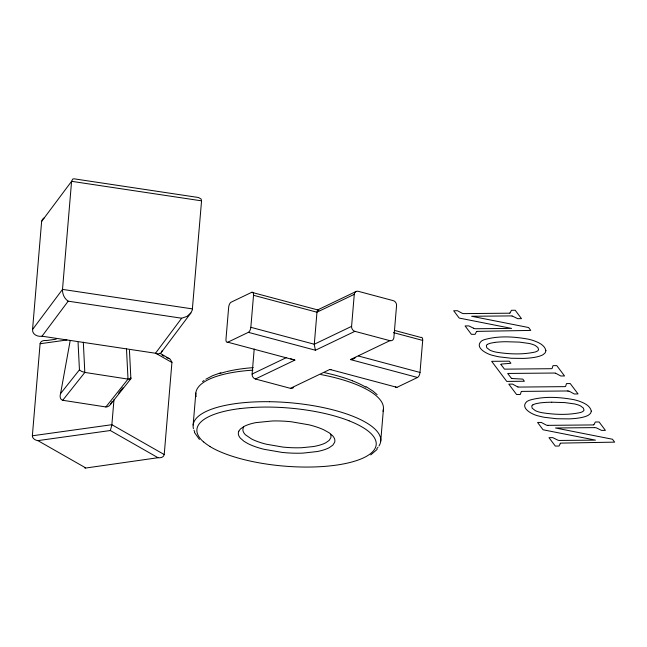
<?xml version="1.0" encoding="UTF-8"?>
<svg xmlns="http://www.w3.org/2000/svg" width="647" height="647" viewBox="0 0 647 647"><rect width="100%" height="100%" fill="white"/><g stroke="black" fill="none" stroke-linecap="round" stroke-linejoin="round"><path stroke-width="0.97" d="M56.208 339.182L46.285 340.565C43.923 340.168 40.486 340.953 40.09 343.735L32.358 435.787C32.253 438.48 35.375 440.348 37.882 440.623L110.33 430.522L158.022 457.712C160.383 458.108 163.828 457.332 164.225 454.55L171.956 362.126L170.048 359.077L159.849 353.213M44.303 217.732L42.467 219.349L41.634 221.355L32.552 329.501C32.043 334.459 37.801 337.071 42.023 336.197L155.506 353.246L157.682 354.055L160.731 353.181L190.857 312.994L192.28 310.059L201.557 200.845L201.12 199.041L198.459 197.505L74.001 178.807L72.666 179.098L71.582 181.322L62.508 289.387C62.258 293.892 64.352 298.679 68.186 301.17L181.661 318.219L186.91 316.448L190.857 312.994M113.977 399.684L111.818 425.281L110.33 430.522M193.146 425.03L195.831 393.012M227.784 342.206L248.367 332.34A4.246 1.941 -75.1 0 0 250.842 327.309L253.535 295.291A4.246 1.941 -75.1 0 0 251.723 292.315L231.149 302.181A4.246 1.941 -75.1 0 0 228.666 307.212L225.973 339.23A4.246 1.941 -75.1 0 0 227.784 342.206L294.87 360.104L255.419 379.005A4.246 3.518 64.4 0 1 252.112 374.031L254.206 349.016M389.89 340.67L354.896 331.337A4.246 3.518 64.4 0 1 351.588 326.363L354.273 294.345A4.246 3.518 64.4 0 1 358.26 291.312L393.255 300.645A4.246 3.518 64.4 0 1 396.562 305.627L393.877 337.645A4.246 3.518 64.4 0 1 389.89 340.67L350.439 359.578L417.525 377.476A4.246 1.941 -75.1 0 0 420.008 372.446L422.693 340.427A4.246 1.941 -75.1 0 0 420.89 337.451L394.638 330.447M380.743 441.117L383.428 409.098M111.963 401.544C111.082 404.14 108.939 407.157 105.882 406.963L62.719 400.283C59.831 399.66 59.742 395.827 60.575 393.586L70.224 340.403M162.308 350.35L161.386 352.461M560.197 443.705L559.032 446.034L555.304 446.066L548.988 437.663L552.716 437.623L557.455 439.944A4.375 1.415 4.8 0 0 558.45 440.348A1.634 0.526 4.8 0 0 559.671 440.453L595.458 440.13L543.068 429.778L537.584 422.467L541.304 422.434L545.833 424.853A3.073 0.995 4.8 0 0 546.707 425.216A1.844 0.598 4.8 0 0 548.066 425.338M243.693 427.052L243.086 428.403A45.217 14.646 4.8 0 0 245.488 434.833L251.594 439.006A44.869 14.533 4.8 0 0 266.273 444.206L282.715 447.053A44.869 14.533 4.8 0 0 301.898 447.708L313.269 446.567A45.217 14.646 4.8 0 0 325.853 442.734L329.169 440.389L330.803 437.744A45.298 14.671 4.8 0 0 330.496 434.202M110.475 404.424L130.929 378.681L130.848 377.808L129.618 379.328M158.022 457.712L85.364 468.088M130.896 378.721L128.187 379.134L84.814 372.421L83.326 342.158M41.626 221.436L71.582 181.322L201.557 200.845M32.552 329.501L62.508 289.387L192.482 308.91M42.023 336.197L68.186 301.17M155.506 353.246L181.661 318.219M60.575 393.586L79.444 369.841L78.061 342.368M62.719 400.283L84.854 372.421L81.603 371.418L79.444 369.841M105.882 406.963L128.017 379.11L126.489 348.838M118.66 393.117L122.922 387.755M355.664 357.484L353.432 358.988L350.504 359.578M377.136 449.414L370.739 454.906M330.997 369.712L329.865 369.437L290.414 388.337L255.419 379.005M318.639 310.018L317.572 310.059L316.973 312.178L354.273 294.345M202.543 381.617L204.096 380.404M205.843 379.223L212.782 375.608L220.845 372.737M356.206 291.433L317.774 309.856M252.112 374.031L286.686 357.459M351.588 326.363L314.28 344.236L250.842 327.309M248.367 332.34L315.445 350.237L354.896 331.337M329.865 369.437L396.951 387.335L417.525 377.476M40.09 343.735L66.924 339.99M32.358 435.787L111.874 424.699L164.225 454.55M494.72 342.433L490.903 343.12A17.606 5.702 4.8 0 0 487.498 344.374M567.306 390.974L522.59 391.395A1.787 0.582 4.8 0 0 521.393 391.548M548.082 425.354L592.555 424.933A1.933 0.631 4.8 0 0 593.784 424.796M594.577 427.618L555.53 427.99L612.483 439.248L614.65 442.136L561.661 443.098A1.642 0.534 4.8 0 0 560.601 443.244M294.87 360.104L290.657 358.802M551.713 402.199L564.855 402.596L574.512 403.93A16.879 5.467 4.8 0 1 577.456 404.707A14.371 4.65 4.8 0 1 580.739 406.041L583.238 407.942L584.006 409.996A13.716 4.44 4.8 0 1 582.834 411.476A16.555 5.362 4.8 0 1 580.48 412.511C567.775 415.277 554.398 414.654 541.62 412.64A16.741 5.427 4.8 0 1 538.102 411.727A14.42 4.675 4.8 0 1 535.263 410.594L532.166 408.2L531.761 405.936A12.778 4.141 4.8 0 1 532.918 404.852M166.602 357.686L169.36 358.64M251.723 292.315L318.809 310.212M253.535 295.291L316.973 312.218L314.256 344.697L315.445 350.237M393.416 332.615L422.693 340.427M358.527 356.036L420.008 372.446M473.564 328.215L468.816 325.902L465.096 325.934L471.404 334.345L475.133 334.313L476.305 331.984A4.925 1.593 4.8 0 1 476.71 331.523M162.09 355.187L163.82 356.173M156.25 353.537L171.948 362.49M37.882 440.623L85.574 467.821M366.04 386.623L373.004 391.12L377.169 394.702M199.413 439.426L194.464 432.463M501.069 364.633L504.466 369.154L550.581 368.701A2.006 0.647 4.8 0 0 551.883 368.58A2.984 0.962 4.8 0 0 552.19 368.151L552.999 365.644L556.776 365.62L564.54 375.964L560.771 375.996L556.266 373.545A3.098 1.003 4.8 0 0 555.328 373.19M84.862 468.016L84.708 467.482M129.449 350.318L130.831 377.791M593.744 424.78A4.238 1.375 4.8 0 0 594.1 424.4L595.321 422.014L599.09 421.973L605.398 430.368L601.629 430.409L596.906 428.12A3.138 1.019 4.8 0 0 595.976 427.748A1.973 0.639 4.8 0 0 594.593 427.635M560.229 443.705A4.925 1.593 4.8 0 1 560.601 443.252M532.91 404.852A17.606 5.702 4.8 0 1 536.323 403.599L540.132 402.903A41.481 13.433 4.8 0 1 551.729 402.224M568.794 391.12A2.814 0.914 4.8 0 1 569.74 391.5L574.269 393.974L578.038 393.942L570.242 383.558L566.473 383.59L565.704 386.122A2.661 0.865 4.8 0 1 565.332 386.518A2.313 0.752 4.8 0 1 564.055 386.639L519.347 387.076A1.844 0.598 4.8 0 1 517.94 386.955M567.322 390.99A2.062 0.671 4.8 0 1 568.81 391.103M521.433 391.564A3.259 1.059 4.8 0 0 521.142 391.961L520.317 394.484L516.597 394.524L508.793 384.14L512.521 384.1L517.09 386.582A3.073 0.995 4.8 0 0 517.964 386.938M555.344 373.173A2.135 0.696 4.8 0 0 553.84 373.036L507.701 373.456L511.138 377.977A1.998 0.647 4.8 0 0 511.89 378.382M511.874 378.39A2.014 0.655 4.8 0 0 513.176 378.584L522.784 379.11L524.394 381.253L506.747 381.406L491.663 361.325L509.27 361.172L510.904 363.29L502.258 363.986A2.087 0.679 4.8 0 0 500.907 364.633M487.506 344.374A12.778 4.141 4.8 0 0 486.35 345.458L486.754 347.73L489.852 350.116A14.42 4.675 4.8 0 0 492.691 351.248A16.741 5.427 4.8 0 0 496.217 352.17C508.995 354.184 522.364 354.807 535.069 352.041A16.555 5.362 4.8 0 0 537.422 351.006A13.716 4.44 4.8 0 0 538.595 349.526L537.827 347.471L535.336 345.571A14.371 4.65 4.8 0 0 532.044 344.228A16.879 5.467 4.8 0 0 529.1 343.46L519.444 342.117L506.302 341.721A41.481 13.433 4.8 0 0 494.68 342.409M509.852 313.059A4.238 1.375 4.8 0 0 510.208 312.671L511.429 310.285L515.198 310.253L521.498 318.647L517.737 318.68L513.014 316.391A3.138 1.019 4.8 0 0 512.076 316.027M512.092 316.011A1.973 0.639 4.8 0 0 510.693 315.914L471.631 316.27L528.583 327.528L530.758 330.415L477.769 331.377A1.642 0.534 4.8 0 0 476.702 331.523M473.58 328.215A4.375 1.415 4.8 0 0 474.558 328.627A1.634 0.526 4.8 0 0 475.78 328.733L511.567 328.409L459.176 318.057L453.684 310.746L457.413 310.714L461.942 313.132A3.073 0.995 4.8 0 0 462.807 313.488A1.844 0.598 4.8 0 0 464.174 313.609L508.663 313.205A1.933 0.631 4.8 0 0 509.893 313.075M396.951 387.335A4.246 1.941 -75.1 0 1 395.406 386.655M293.617 387.343A4.246 3.518 64.4 0 1 290.414 388.337M219.697 373.634A89.901 29.123 4.8 0 1 225.722 371.847M324.705 372.712A89.901 29.123 4.8 0 1 352.453 380.784M226.539 371.653A90.297 29.252 4.8 0 1 243.571 368.572A89.229 28.905 4.8 0 1 253.276 367.642M352.461 380.808A90.297 29.252 4.8 0 1 365.838 387.205M382.967 411.225A94.041 30.466 4.8 0 0 381.819 402.28A94.559 30.627 4.8 0 0 374.451 394.33A93.435 30.263 4.8 0 0 367.342 389.745A94.567 30.627 4.8 0 0 351.572 382.725A94.041 30.458 4.8 0 0 320.872 374.556M252.961 370.141A94.559 30.627 4.8 0 0 249.467 370.391A93.443 30.263 4.8 0 0 237.02 371.774A94.567 30.627 4.8 0 0 219.123 375.567A94.041 30.458 4.8 0 0 196.146 396.643M378.956 445.993A94.041 30.458 4.8 0 0 379.126 434.299A94.567 30.627 4.8 0 0 371.766 426.349A93.443 30.263 4.8 0 0 364.657 421.763A94.559 30.627 4.8 0 0 348.879 414.743A94.041 30.458 4.8 0 0 269.467 401.714M377.977 447.328A94.041 30.458 4.8 0 1 376.805 448.63M269.459 401.706A94.567 30.627 4.8 0 0 246.774 402.41A93.435 30.263 4.8 0 0 234.327 403.793A94.559 30.627 4.8 0 0 216.438 407.586A94.041 30.466 4.8 0 0 193.453 428.662M194.755 431.848A94.041 30.466 4.8 0 1 193.987 430.247M209.814 446.438A89.973 29.147 4.8 0 0 320.766 466.657A89.205 28.897 4.8 0 0 333.003 465.557A89.973 29.147 4.8 0 0 369.477 432.156A89.229 28.905 4.8 0 0 363.282 427.707A90.297 29.252 4.8 0 0 349.105 420.833M203.627 441.974A89.973 29.147 4.8 0 1 240.086 408.572M252.314 407.473A89.973 29.147 4.8 0 1 349.073 420.801M209.935 446.438A89.205 28.897 4.8 0 1 203.765 441.998M240.207 408.597A89.221 28.897 4.8 0 1 252.427 407.505M545.922 350.674L545.195 352.833L543.132 354.621A25.686 8.322 4.8 0 1 540.779 355.729A31.218 10.109 4.8 0 1 534.422 357.37L531.874 357.751A40.211 13.029 4.8 0 1 523.391 358.414L511.389 358.268L499.096 356.845A26.341 8.532 4.8 0 1 493.726 355.624C487.959 354.661 473.903 347.843 481.392 341.123A28.039 9.082 4.8 0 1 484.409 339.643C498.586 335.599 513.855 336.561 528.219 339.149A25.767 8.346 4.8 0 1 533.29 340.524C538.272 342.303 544.685 344.924 545.922 350.674M591.334 411.152L590.606 413.304L588.544 415.099A25.686 8.322 4.8 0 1 586.19 416.207A31.218 10.109 4.8 0 1 579.833 417.849L577.286 418.229A40.211 13.029 4.8 0 1 568.802 418.884L556.8 418.738L544.507 417.323A26.341 8.532 4.8 0 1 539.137 416.102C533.371 415.139 519.315 408.322 526.804 401.593A28.039 9.082 4.8 0 1 529.82 400.121C543.998 396.069 559.267 397.032 573.63 399.62A25.767 8.346 4.8 0 1 578.701 401.003C583.683 402.774 590.096 405.402 591.334 411.152M238.808 431.209L238.533 431.953A49.657 16.086 4.8 0 0 240.433 438.213L244.04 441.335L247.866 443.575A49.172 15.932 4.8 0 0 263.952 449.277L281.979 452.399A49.172 15.932 4.8 0 0 302.998 453.118L317.321 451.525A49.657 16.086 4.8 0 0 329.258 447.659L332.882 445.087L334.677 442.2A49.649 16.086 4.8 0 0 332.784 435.932L329.177 432.811L323.88 429.859A49.625 16.078 4.8 0 0 309.258 424.877L291.239 421.755A49.625 16.078 4.8 0 0 272.468 420.962L255.888 422.62A49.649 16.086 4.8 0 0 243.959 426.486L240.328 429.066L238.808 431.209"/></g></svg>
